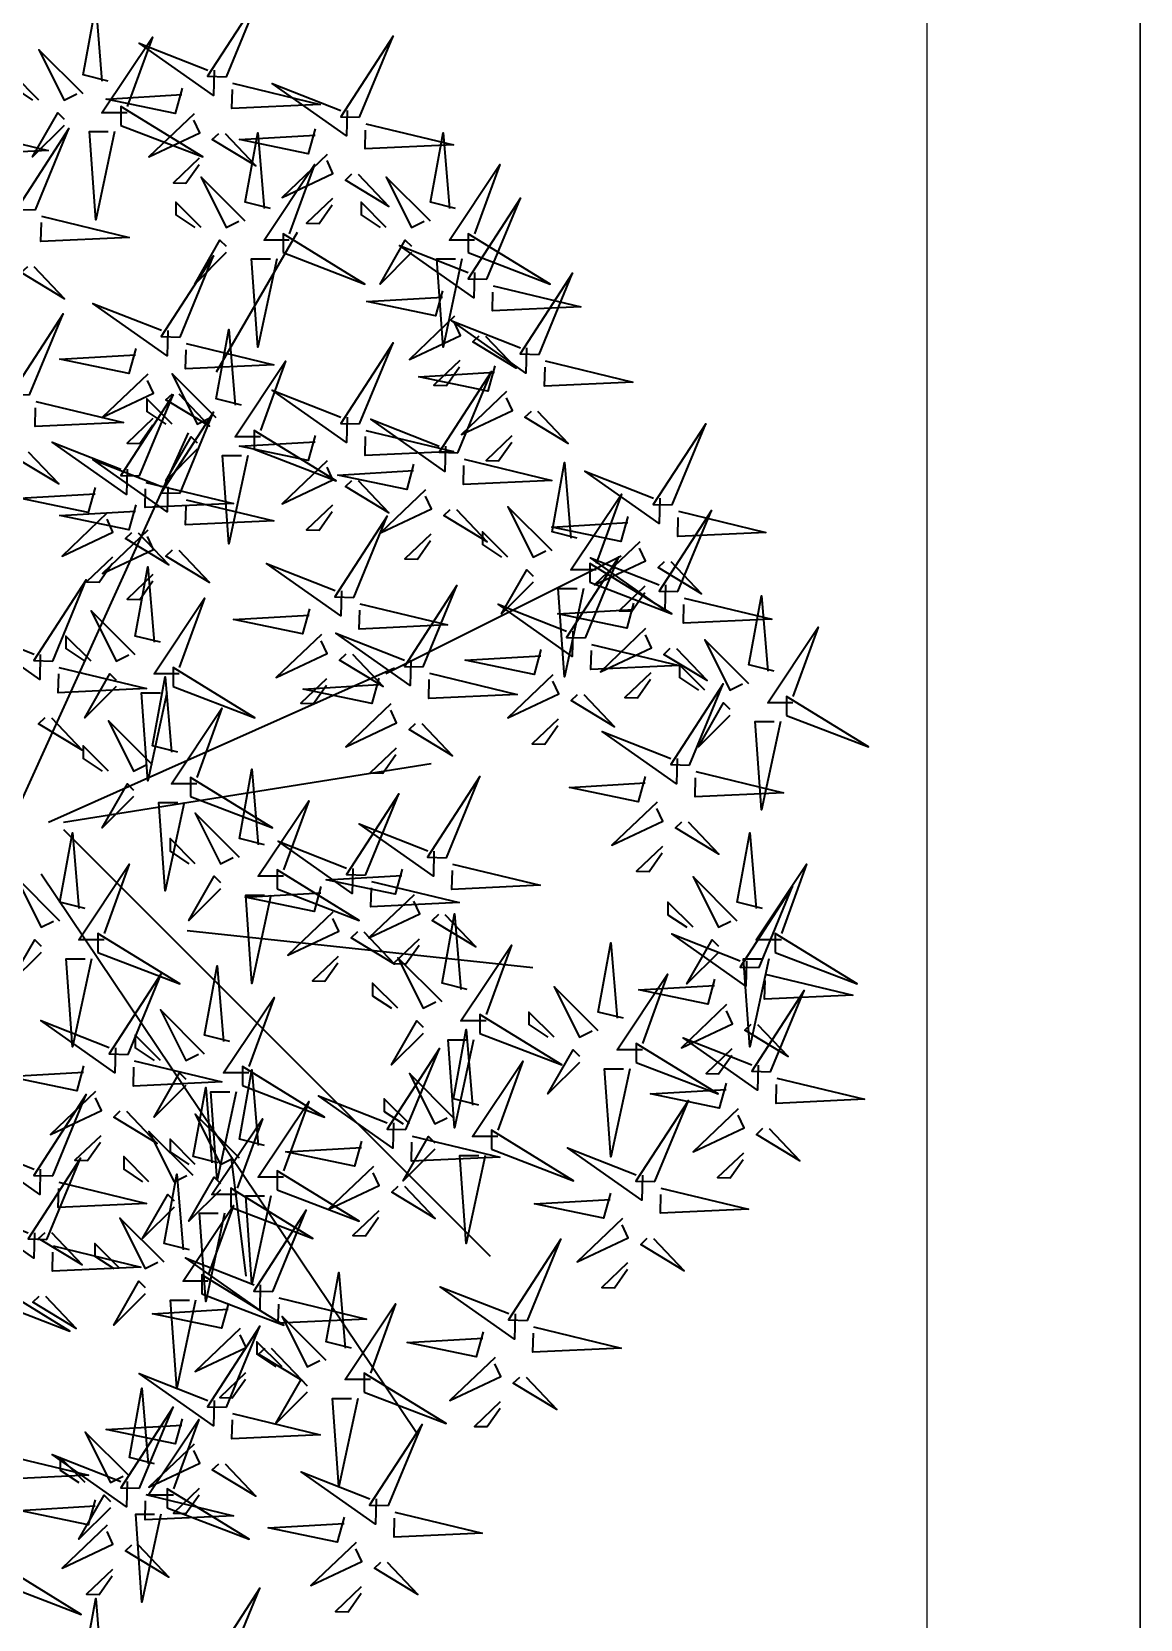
# Model space of a CAD drawing. Header units: inches. Extents: x -98933 to 1585249, y -3352739 to 192771.
# Drawn here: x 20965.49 to 20991.47, y 48649.57 to 48686.76 of the extents above; entities that cross this region are included whole.
import ezdxf

# ---------------------------------------------------------------- set-up
doc = ezdxf.new("R2010")
doc.units = ezdxf.units.IN
doc.header["$MEASUREMENT"] = 0
doc.layers.get('0').update_dxf_attribs({"lineweight": 0})
doc.layers.add('A site line', color=7, linetype='Continuous')
doc.layers.add('L-tree', color=102, linetype='Continuous', lineweight=35)

# ---------------------------------------------------------------- blocks, each defined once
blk = doc.blocks.new('shrub3')
at = {"color": 32}
for p, q in [((68.94, 162.35), (98.58, 213.48)), ((-5.99, -2.5), (58.67, 140.12)), ((130.91, 52.02), (217.13, 95.08)), ((7.48, -2.5), (134.11, 54.01)), ((12.87, -2.5), (147.58, 19.03)), ((12.87, -5.19), (169.14, -161.27)), ((4.78, -21.34), (142.19, -225.85)), ((58.17, -42.16), (184.8, -55.61)), ((74.33, -125.58), (79.72, -168.64))]:
    blk.add_line(p, q, dxfattribs=at)
at = {"color": 94}
for points in [[(29.32, 268.76), (20.08, 271.07), (24.7, 296.43), (27.01, 268.76)], [(36.24, 257.23), (27.01, 257.23), (45.48, 284.9), (36.24, 259.54)], [(68.03, 272.82), (67.8, 263.59), (40.6, 282.74), (65.73, 272.87)], [(74.83, 268.03), (106.93, 260.3), (74.6, 258.8), (74.77, 265.72)], [(116.79, 258), (116.56, 248.76), (89.36, 267.92), (114.49, 258.05)], [(56.33, 266.18), (53.8, 257.01), (28.56, 262.26), (56.27, 263.87)], [(13.16, 252.62), (1.62, 241.09), (10.85, 257.23), (13.16, 254.93)], [(-24.81, 251.09), (7.29, 243.36), (-25.04, 241.86), (-24.87, 248.78)], [(31.63, 250.32), (24.7, 218.04), (22.39, 250.32), (29.32, 250.32)], [(105.09, 251.36), (102.56, 242.19), (77.32, 247.44), (105.04, 249.05)], [(123.59, 253.21), (155.69, 245.48), (123.36, 243.97), (123.53, 250.9)], [(72.06, 249.62), (83.3, 237.79), (67.4, 247.43), (69.76, 249.68)], [(88.68, 222.18), (79.44, 224.49), (84.06, 249.85), (86.37, 222.18)], [(156.52, 222.18), (147.29, 224.49), (151.9, 249.85), (154.21, 222.18)], [(95.61, 210.65), (86.37, 210.65), (104.84, 238.32), (95.61, 212.96)], [(163.45, 210.65), (154.21, 210.65), (172.68, 238.32), (163.45, 212.96)], [(120.82, 234.8), (132.06, 222.97), (116.16, 232.61), (118.52, 234.86)], [(4.87, 219.33), (36.97, 211.6), (4.64, 210.1), (4.81, 217.02)], [(72.52, 206.04), (60.98, 194.51), (70.21, 210.65), (72.52, 208.35)], [(140.36, 206.04), (128.82, 194.51), (138.05, 210.65), (140.36, 208.35)], [(90.99, 203.73), (84.06, 171.45), (81.75, 203.73), (88.68, 203.73)], [(163.43, 198.71), (163.2, 189.48), (136, 208.63), (161.13, 198.77)], [(158.83, 203.73), (151.9, 171.45), (149.59, 203.73), (156.52, 203.73)], [(2.1, 200.92), (13.34, 189.09), (-2.56, 198.73), (-0.2, 200.98)], [(151.73, 192.07), (149.2, 182.9), (123.96, 188.15), (151.68, 189.77)], [(170.23, 193.92), (202.33, 186.19), (170, 184.69), (170.17, 191.61)], [(51.07, 177.53), (50.84, 168.3), (23.64, 187.46), (48.77, 177.59)], [(182.51, 171.18), (182.28, 161.95), (155.08, 181.11), (180.21, 171.24)], [(78.08, 150.19), (68.84, 152.49), (73.46, 177.86), (75.77, 150.19)], [(167.46, 175.51), (178.7, 163.69), (162.8, 173.32), (165.16, 175.57)], [(39.37, 170.9), (36.84, 161.73), (11.6, 166.98), (39.31, 168.59)], [(57.87, 172.75), (89.97, 165.01), (57.64, 163.51), (57.81, 170.44)], [(85.01, 138.66), (75.77, 138.66), (94.24, 166.33), (85.01, 140.97)], [(170.81, 164.55), (168.28, 155.37), (143.04, 160.62), (170.76, 162.24)], [(189.31, 166.39), (221.41, 158.66), (189.08, 157.16), (189.25, 164.09)], [(2.75, 151.57), (34.85, 143.84), (2.52, 142.34), (2.69, 149.26)], [(55.1, 154.34), (66.34, 142.51), (50.44, 152.15), (52.8, 154.4)], [(116.79, 145.77), (116.56, 136.54), (89.36, 155.7), (114.49, 145.83)], [(186.54, 147.99), (197.78, 136.16), (181.88, 145.8), (184.24, 148.05)], [(123.59, 140.98), (155.69, 133.25), (123.36, 131.75), (123.53, 138.68)], [(152.83, 135.19), (152.6, 125.95), (125.4, 145.11), (150.53, 135.24)], [(36.23, 126.72), (36, 117.49), (8.8, 136.64), (33.93, 126.77)], [(61.92, 134.05), (50.38, 122.52), (59.61, 138.66), (61.92, 136.35)], [(105.09, 139.14), (102.56, 129.96), (77.32, 135.21), (105.04, 136.83)], [(-0.02, 133.17), (11.22, 121.34), (-4.68, 130.97), (-2.32, 133.22)], [(51.07, 120.36), (50.84, 111.13), (23.64, 130.29), (48.77, 120.42)], [(80.39, 131.74), (73.46, 99.46), (71.15, 131.74), (78.08, 131.74)], [(141.13, 128.55), (138.6, 119.38), (113.36, 124.63), (141.08, 126.24)], [(159.63, 130.4), (191.73, 122.67), (159.4, 121.17), (159.57, 128.09)], [(201.04, 101.49), (191.81, 103.79), (196.42, 129.16), (198.73, 101.49)], [(120.82, 122.58), (132.06, 110.75), (116.16, 120.39), (118.52, 122.64)], [(231.27, 116.13), (231.04, 106.9), (203.84, 126.05), (228.97, 116.19)], [(24.53, 120.08), (22, 110.91), (-3.24, 116.16), (24.47, 117.77)], [(43.03, 121.93), (75.13, 114.2), (42.8, 112.7), (42.97, 119.62)], [(207.97, 89.96), (198.73, 89.96), (217.2, 117.63), (207.97, 92.27)], [(39.37, 113.73), (36.84, 104.56), (11.6, 109.81), (39.31, 111.42)], [(57.87, 115.58), (89.97, 107.84), (57.64, 106.34), (57.81, 113.27)], [(156.86, 111.99), (168.1, 100.16), (152.2, 109.8), (154.56, 112.05)], [(238.07, 111.34), (270.17, 103.61), (237.84, 102.11), (238.01, 109.03)], [(219.57, 109.49), (217.04, 100.32), (191.8, 105.57), (219.52, 107.19)], [(40.26, 103.52), (51.5, 91.69), (35.6, 101.33), (37.96, 103.58)], [(55.1, 97.17), (66.34, 85.34), (50.44, 94.98), (52.8, 97.23)], [(233.39, 84.37), (233.16, 75.14), (205.96, 94.29), (231.09, 84.43)], [(235.3, 92.94), (246.54, 81.11), (230.64, 90.74), (233, 92.99)], [(48.4, 63.38), (39.16, 65.68), (43.78, 91.04), (46.09, 63.38)], [(114.67, 82.25), (114.44, 73.02), (87.24, 92.18), (112.37, 82.31)], [(184.88, 85.35), (173.34, 73.82), (182.57, 89.96), (184.88, 87.65)], [(203.35, 83.04), (196.42, 50.76), (194.11, 83.04), (201.04, 83.04)], [(55.33, 51.85), (46.09, 51.85), (64.56, 79.52), (55.33, 54.15)], [(102.97, 75.62), (100.44, 66.44), (75.2, 71.69), (102.92, 73.31)], [(121.47, 77.46), (153.57, 69.73), (121.24, 68.23), (121.41, 75.15)], [(199.47, 67.43), (199.24, 58.2), (172.04, 77.35), (197.17, 67.49)], [(221.69, 77.73), (219.16, 68.56), (193.92, 73.81), (221.64, 75.43)], [(240.19, 79.58), (272.29, 71.85), (239.96, 70.35), (240.13, 77.27)], [(273.12, 52.79), (263.89, 55.09), (268.5, 80.46), (270.81, 52.79)], [(4.43, 58.96), (4.2, 49.73), (-23, 68.88), (2.13, 59.02)], [(140.11, 56.84), (139.88, 47.61), (112.68, 66.77), (137.81, 56.9)], [(280.05, 41.26), (270.81, 41.26), (289.28, 68.93), (280.05, 43.57)], [(118.7, 59.06), (129.94, 47.23), (114.04, 56.86), (116.4, 59.12)], [(187.77, 60.79), (185.24, 51.62), (160, 56.87), (187.72, 58.49)], [(206.27, 62.64), (238.37, 54.91), (206.04, 53.41), (206.21, 60.33)], [(237.42, 61.17), (248.66, 49.35), (232.76, 58.98), (235.12, 61.23)], [(11.23, 54.17), (43.33, 46.44), (11, 44.94), (11.17, 51.86)], [(32.24, 47.24), (20.7, 35.71), (29.93, 51.85), (32.24, 49.54)], [(54.76, 23.15), (45.52, 25.45), (50.14, 50.81), (52.45, 23.15)], [(128.41, 50.21), (125.88, 41.03), (100.64, 46.28), (128.36, 47.9)], [(146.91, 52.05), (179.01, 44.32), (146.68, 42.82), (146.85, 49.75)], [(50.71, 44.93), (43.78, 12.65), (41.47, 44.93), (48.4, 44.93)], [(203.5, 44.24), (214.74, 32.41), (198.84, 42.04), (201.2, 44.29)], [(256.96, 36.65), (245.42, 25.12), (254.65, 41.26), (256.96, 38.95)], [(8.46, 35.77), (19.7, 23.94), (3.8, 33.57), (6.16, 35.82)], [(61.69, 11.62), (52.45, 11.62), (70.92, 39.29), (61.69, 13.92)], [(144.14, 33.65), (155.38, 21.82), (139.48, 31.46), (141.84, 33.71)], [(237.63, 20.85), (237.4, 11.62), (210.2, 30.77), (235.33, 20.91)], [(275.43, 34.34), (268.5, 2.06), (266.19, 34.34), (273.12, 34.34)], [(86.56, -10.73), (77.32, -8.43), (81.94, 16.94), (84.25, -10.73)], [(225.93, 14.21), (223.4, 5.04), (198.16, 10.29), (225.88, 11.9)], [(244.43, 16.06), (276.53, 8.33), (244.2, 6.83), (244.37, 13.75)], [(38.6, 7), (27.06, -4.52), (36.29, 11.62), (38.6, 9.31)], [(57.07, 4.7), (50.14, -27.58), (47.83, 4.7), (54.76, 4.7)], [(93.49, -22.26), (84.25, -22.26), (102.72, 5.41), (93.49, -19.96)], [(148.59, -13.03), (148.36, -22.26), (121.16, -3.11), (146.29, -12.97)], [(241.66, -2.35), (252.9, -14.18), (237, -4.54), (239.36, -2.29)], [(20.84, -34.02), (11.6, -31.72), (16.22, -6.36), (18.53, -34.02)], [(118.91, -19.38), (118.68, -28.61), (91.48, -9.46), (116.61, -19.33)], [(268.88, -34.02), (259.65, -31.72), (264.26, -6.36), (266.57, -34.02)], [(27.76, -45.55), (18.53, -45.55), (37, -17.88), (27.76, -43.25)], [(70.4, -26.87), (58.86, -38.4), (68.09, -22.26), (70.4, -24.57)], [(136.89, -19.67), (134.36, -28.84), (109.12, -23.59), (136.84, -21.97)], [(155.39, -17.82), (187.49, -25.55), (155.16, -27.05), (155.33, -20.13)], [(275.81, -45.55), (266.57, -45.55), (285.04, -17.88), (275.81, -43.25)], [(107.21, -26.02), (104.68, -35.19), (79.44, -29.94), (107.16, -28.33)], [(125.71, -24.17), (157.81, -31.9), (125.48, -33.4), (125.65, -26.48)], [(88.87, -29.18), (81.94, -61.46), (79.63, -29.18), (86.56, -29.18)], [(152.62, -36.23), (163.86, -48.05), (147.96, -38.42), (150.32, -36.17)], [(160.76, -63.67), (151.53, -61.36), (156.14, -36), (158.45, -63.67)], [(4.68, -50.16), (-6.86, -61.69), (2.37, -45.55), (4.68, -47.86)], [(122.94, -42.58), (134.18, -54.41), (118.28, -44.77), (120.64, -42.52)], [(263.07, -53.26), (262.84, -62.49), (235.64, -43.34), (260.77, -53.2)], [(252.72, -50.16), (241.18, -61.69), (250.41, -45.55), (252.72, -47.86)], [(167.69, -75.2), (158.45, -75.2), (176.92, -47.53), (167.69, -72.89)], [(218, -74.25), (208.77, -71.95), (213.38, -46.59), (215.69, -74.25)], [(23.15, -52.47), (16.22, -84.75), (13.91, -52.47), (20.84, -52.47)], [(73.84, -82.72), (64.6, -80.42), (69.22, -55.06), (71.53, -82.72)], [(271.19, -52.47), (264.26, -84.75), (261.95, -52.47), (268.88, -52.47)], [(269.87, -58.05), (301.97, -65.78), (269.64, -67.28), (269.81, -60.36)], [(224.93, -85.78), (215.69, -85.78), (234.16, -58.11), (224.93, -83.48)], [(251.37, -59.9), (248.84, -69.07), (223.6, -63.82), (251.32, -62.2)], [(80.77, -94.25), (71.53, -94.25), (90, -66.58), (80.77, -91.95)], [(31.99, -85.02), (31.76, -94.25), (4.56, -75.1), (29.69, -84.96)], [(144.6, -79.81), (133.06, -91.34), (142.29, -75.2), (144.6, -77.5)], [(165, -106.02), (155.77, -103.71), (160.38, -78.35), (162.69, -106.02)], [(267.1, -76.46), (278.34, -88.28), (262.44, -78.65), (264.8, -76.4)], [(163.07, -82.11), (156.14, -114.39), (153.83, -82.11), (160.76, -82.11)], [(201.84, -90.4), (190.3, -101.92), (199.53, -85.78), (201.84, -88.09)], [(267.31, -91.37), (267.08, -100.61), (239.88, -81.45), (265.01, -91.32)], [(20.29, -91.66), (17.76, -100.83), (-7.48, -95.58), (20.23, -93.97)], [(38.79, -89.81), (70.89, -97.54), (38.56, -99.04), (38.73, -92.12)], [(171.93, -117.54), (162.69, -117.54), (181.16, -89.88), (171.93, -115.24)], [(220.31, -92.7), (213.38, -124.98), (211.07, -92.7), (218, -92.7)], [(57.68, -98.86), (46.14, -110.39), (55.37, -94.25), (57.68, -96.56)], [(86.56, -120.84), (77.32, -118.53), (81.94, -93.17), (84.25, -120.84)], [(255.61, -98.01), (253.08, -107.18), (227.84, -101.93), (255.56, -100.32)], [(274.11, -96.16), (306.21, -103.89), (273.88, -105.4), (274.05, -98.47)], [(69.6, -127.19), (60.36, -124.88), (64.98, -99.52), (67.29, -127.19)], [(76.15, -101.17), (69.22, -133.45), (66.91, -101.17), (73.84, -101.17)], [(133.75, -112.55), (133.52, -121.78), (106.32, -102.62), (131.45, -112.49)], [(36.02, -108.22), (47.26, -120.04), (31.36, -110.41), (33.72, -108.16)], [(93.49, -132.37), (84.25, -132.37), (102.72, -104.7), (93.49, -130.06)], [(76.53, -138.72), (67.29, -138.72), (85.76, -111.05), (76.53, -136.41)], [(271.34, -114.57), (282.58, -126.4), (266.68, -116.76), (269.04, -114.51)], [(122.05, -119.18), (119.52, -128.36), (94.28, -123.11), (122, -121.49)], [(148.84, -122.16), (137.3, -133.69), (146.53, -117.54), (148.84, -119.85)], [(140.55, -117.34), (172.65, -125.07), (140.32, -126.57), (140.49, -119.65)], [(224.91, -131.61), (224.68, -140.84), (197.48, -121.68), (222.61, -131.55)], [(167.31, -124.46), (160.38, -156.74), (158.07, -124.46), (165, -124.46)], [(88.87, -139.28), (81.94, -171.56), (79.63, -139.28), (86.56, -139.28)], [(137.78, -135.74), (149.02, -147.57), (133.12, -137.94), (135.48, -135.69)], [(213.21, -138.24), (210.68, -147.41), (185.44, -142.16), (213.16, -140.55)], [(231.71, -136.39), (263.81, -144.13), (231.48, -145.63), (231.65, -138.7)], [(228.94, -154.8), (240.18, -166.63), (224.28, -156.99), (226.64, -154.74)]]:
    blk.add_lwpolyline(points, dxfattribs=at)
at = {"color": 20}
for points in [[(72.58, 270.39), (84.86, 300.11), (65.67, 270.57), (72.58, 270.39)], [(121.34, 255.57), (133.62, 285.29), (114.43, 255.75), (121.34, 255.57)], [(20.08, 264.15), (3.92, 280.29), (13.16, 261.85), (17.78, 264.15)], [(3.92, 261.85), (-5.31, 271.07), (-5.31, 266.46), (1.62, 261.85)], [(33.94, 252.62), (63.95, 241.09), (33.94, 259.54), (33.94, 252.62)], [(60.71, 256.84), (44.17, 241.08), (62.84, 249.85), (60.65, 254.53)], [(2.62, 221.69), (14.9, 251.41), (-4.29, 221.87), (2.62, 221.69)], [(62.61, 240.62), (53.16, 231.62), (57.77, 231.51), (62.55, 238.31)], [(109.47, 242.01), (92.93, 226.26), (111.6, 235.03), (109.41, 239.71)], [(79.44, 217.57), (63.28, 233.71), (72.52, 215.26), (77.14, 217.57)], [(147.29, 217.57), (131.13, 233.71), (140.36, 215.26), (144.98, 217.57)], [(63.28, 215.26), (54.05, 224.49), (54.05, 219.87), (60.98, 215.26)], [(111.37, 225.8), (101.92, 216.8), (106.53, 216.68), (111.31, 223.49)], [(131.13, 215.26), (121.89, 224.49), (121.89, 219.87), (128.82, 215.26)], [(167.98, 196.29), (180.26, 226), (161.07, 196.46), (167.98, 196.29)], [(93.3, 206.04), (123.31, 194.51), (93.3, 212.96), (93.3, 206.04)], [(161.14, 206.04), (191.15, 194.51), (161.14, 212.96), (161.14, 206.04)], [(55.62, 175.11), (67.9, 204.83), (48.71, 175.28), (55.62, 175.11)], [(187.06, 168.76), (199.34, 198.47), (180.15, 168.93), (187.06, 168.76)], [(0.5, 153.94), (12.78, 183.65), (-6.41, 154.11), (0.5, 153.94)], [(156.11, 182.73), (139.57, 166.97), (158.24, 175.74), (156.05, 180.42)], [(121.34, 143.35), (133.62, 173.06), (114.43, 143.52), (121.34, 143.35)], [(158.01, 166.51), (148.56, 157.51), (153.17, 157.4), (157.96, 164.21)], [(43.75, 161.55), (27.21, 145.8), (45.88, 154.57), (43.69, 159.24)], [(68.84, 145.58), (52.68, 161.72), (61.92, 143.27), (66.54, 145.58)], [(157.38, 132.76), (169.66, 162.48), (150.47, 132.94), (157.38, 132.76)], [(40.78, 124.29), (53.06, 154.01), (33.87, 124.47), (40.78, 124.29)], [(52.68, 143.27), (43.45, 152.49), (43.45, 147.88), (50.38, 143.27)], [(175.19, 155.2), (158.65, 139.45), (177.32, 148.22), (175.13, 152.89)], [(45.65, 145.34), (36.2, 136.34), (40.81, 136.22), (45.59, 143.03)], [(55.62, 117.94), (67.9, 147.66), (48.71, 118.11), (55.62, 117.94)], [(82.7, 134.05), (112.71, 122.52), (82.7, 140.97), (82.7, 134.05)], [(235.82, 113.71), (248.1, 143.42), (228.91, 113.88), (235.82, 113.71)], [(177.09, 138.99), (167.64, 129.99), (172.25, 129.87), (177.04, 136.68)], [(109.47, 129.79), (92.93, 114.04), (111.6, 122.81), (109.41, 127.48)], [(145.51, 119.2), (128.97, 103.45), (147.64, 112.22), (145.45, 116.9)], [(28.91, 110.73), (12.37, 94.98), (31.04, 103.75), (28.85, 108.43)], [(111.37, 113.58), (101.92, 104.58), (106.53, 104.46), (111.31, 111.27)], [(191.81, 96.88), (175.65, 113.02), (184.88, 94.57), (189.5, 96.88)], [(237.94, 81.95), (250.22, 111.66), (231.03, 82.12), (237.94, 81.95)], [(119.22, 79.83), (131.5, 109.54), (112.31, 80), (119.22, 79.83)], [(43.75, 104.38), (27.21, 88.63), (45.88, 97.4), (43.69, 102.07)], [(147.41, 102.99), (137.96, 93.99), (142.57, 93.88), (147.36, 100.68)], [(175.65, 94.57), (166.41, 103.79), (166.41, 99.18), (173.34, 94.57)], [(223.95, 100.15), (207.41, 84.4), (226.08, 93.17), (223.89, 97.84)], [(30.81, 94.52), (21.36, 85.52), (25.97, 85.41), (30.75, 92.21)], [(204.02, 65.01), (216.3, 94.72), (197.11, 65.18), (204.02, 65.01)], [(45.65, 88.17), (36.2, 79.17), (40.81, 79.05), (45.59, 85.86)], [(205.66, 85.35), (235.67, 73.82), (205.66, 92.27), (205.66, 85.35)], [(8.98, 56.54), (21.26, 86.25), (2.07, 56.71), (8.98, 56.54)], [(144.66, 54.42), (156.94, 84.13), (137.75, 54.59), (144.66, 54.42)], [(225.85, 83.93), (216.4, 74.93), (221.01, 74.82), (225.8, 81.63)], [(39.16, 58.76), (23, 74.9), (32.24, 56.46), (36.86, 58.76)], [(23, 56.46), (13.77, 65.68), (13.77, 61.07), (20.7, 56.46)], [(107.35, 66.27), (90.81, 50.52), (109.48, 59.29), (107.29, 63.96)], [(226.07, 68.39), (209.53, 52.64), (228.2, 61.41), (226.01, 66.08)], [(263.89, 48.18), (247.73, 64.32), (256.96, 45.87), (261.58, 48.18)], [(53.02, 47.24), (83.03, 35.71), (53.02, 54.15), (53.02, 47.24)], [(247.73, 45.87), (238.49, 55.09), (238.49, 50.48), (245.42, 45.87)], [(109.25, 50.06), (99.8, 41.06), (104.41, 40.94), (109.19, 47.75)], [(192.15, 51.45), (175.61, 35.7), (194.28, 44.47), (192.09, 49.14)], [(227.97, 52.17), (218.52, 43.17), (223.13, 43.06), (227.92, 49.87)], [(242.18, 18.42), (254.46, 48.14), (235.27, 18.6), (242.18, 18.42)], [(132.79, 40.86), (116.25, 25.11), (134.92, 33.88), (132.73, 38.55)], [(277.74, 36.65), (307.75, 25.12), (277.74, 43.57), (277.74, 36.65)], [(194.05, 35.23), (184.6, 26.23), (189.21, 26.12), (194, 32.93)], [(45.52, 18.53), (29.36, 34.67), (38.6, 16.23), (43.22, 18.53)], [(29.36, 16.23), (20.13, 25.45), (20.13, 20.84), (27.06, 16.23)], [(134.69, 24.65), (125.24, 15.65), (129.85, 15.53), (134.63, 22.34)], [(59.38, 7), (89.39, -4.52), (59.38, 13.92), (59.38, 7)], [(153.14, -15.45), (165.42, 14.26), (146.23, -15.28), (153.14, -15.45)], [(123.46, -21.81), (135.74, 7.91), (116.55, -21.63), (123.46, -21.81)], [(77.32, -15.34), (61.16, 0.8), (70.4, -17.65), (75.02, -15.34)], [(230.31, 4.87), (213.77, -10.89), (232.44, -2.12), (230.25, 2.56)], [(61.16, -17.65), (51.93, -8.43), (51.93, -13.04), (58.86, -17.65)], [(232.21, -11.35), (222.76, -20.35), (227.37, -20.46), (232.16, -13.66)], [(11.6, -38.64), (-4.56, -22.5), (4.68, -40.94), (9.3, -38.64)], [(91.18, -26.87), (121.19, -38.4), (91.18, -19.96), (91.18, -26.87)], [(259.65, -38.64), (243.49, -22.5), (252.72, -40.94), (257.34, -38.64)], [(141.27, -29.01), (124.73, -44.76), (143.4, -35.99), (141.21, -31.32)], [(267.62, -55.68), (279.9, -25.97), (260.71, -55.51), (267.62, -55.68)], [(243.49, -40.94), (234.25, -31.72), (234.25, -36.33), (241.18, -40.94)], [(111.59, -35.37), (95.05, -51.12), (113.72, -42.35), (111.53, -37.67)], [(25.46, -50.16), (55.47, -61.69), (25.46, -43.25), (25.46, -50.16)], [(143.17, -45.23), (133.72, -54.23), (138.33, -54.34), (143.12, -47.53)], [(273.5, -50.16), (303.51, -61.69), (273.5, -43.25), (273.5, -50.16)], [(113.49, -51.58), (104.04, -60.58), (108.65, -60.69), (113.43, -53.89)], [(151.53, -68.28), (135.37, -52.14), (144.6, -70.59), (149.22, -68.28)], [(36.54, -87.45), (48.82, -57.73), (29.63, -87.27), (36.54, -87.45)], [(135.37, -70.59), (126.13, -61.36), (126.13, -65.97), (133.06, -70.59)], [(208.77, -78.87), (192.61, -62.73), (201.84, -81.17), (206.46, -78.87)], [(255.75, -69.24), (239.21, -85), (257.88, -76.23), (255.7, -71.55)], [(271.86, -93.8), (284.14, -64.08), (264.95, -93.62), (271.86, -93.8)], [(64.6, -87.34), (48.44, -71.2), (57.68, -89.64), (62.3, -87.34)], [(165.38, -79.81), (195.39, -91.34), (165.38, -72.89), (165.38, -79.81)], [(192.61, -81.17), (183.37, -71.95), (183.37, -76.56), (190.3, -81.17)], [(48.44, -89.64), (39.21, -80.42), (39.21, -85.03), (46.14, -89.64)], [(138.3, -114.97), (150.58, -85.26), (131.39, -114.8), (138.3, -114.97)], [(222.62, -90.4), (252.63, -101.92), (222.62, -83.48), (222.62, -90.4)], [(257.65, -85.46), (248.2, -94.46), (252.81, -94.57), (257.6, -87.76)], [(78.46, -98.86), (108.47, -110.39), (78.46, -91.95), (78.46, -98.86)], [(155.77, -110.63), (139.61, -94.49), (148.84, -112.93), (153.46, -110.63)], [(8.98, -131.91), (21.26, -102.2), (2.07, -131.74), (8.98, -131.91)], [(24.67, -101), (8.13, -116.76), (26.8, -107.99), (24.61, -103.31)], [(139.61, -112.93), (130.37, -103.71), (130.37, -108.32), (137.3, -112.93)], [(229.46, -134.03), (241.74, -104.31), (222.55, -133.86), (229.46, -134.03)], [(77.32, -125.45), (61.16, -109.31), (70.4, -127.75), (75.02, -125.45)], [(259.99, -107.36), (243.45, -123.11), (262.12, -114.34), (259.94, -109.66)], [(60.36, -131.8), (44.2, -115.66), (53.44, -134.11), (58.06, -131.8)], [(169.62, -122.16), (199.63, -133.69), (169.62, -115.24), (169.62, -122.16)], [(261.89, -123.57), (252.44, -132.57), (257.05, -132.69), (261.84, -125.88)], [(91.18, -136.98), (121.19, -148.51), (91.18, -130.06), (91.18, -136.98)], [(126.43, -128.53), (109.89, -144.28), (128.56, -135.51), (126.37, -130.84)], [(74.22, -143.33), (104.23, -154.86), (74.22, -136.41), (74.22, -143.33)], [(89.54, -174.26), (101.82, -144.54), (82.63, -174.09), (89.54, -174.26)], [(128.33, -144.74), (118.88, -153.74), (123.49, -153.86), (128.27, -147.05)], [(217.59, -147.59), (201.05, -163.34), (219.72, -154.57), (217.53, -149.9)], [(182.82, -184.85), (195.1, -155.13), (175.91, -184.67), (182.82, -184.85)], [(72.58, -216.61), (84.86, -186.89), (65.67, -216.43), (72.58, -216.61)], [(115.69, -256.81), (113.16, -265.99), (87.92, -260.74), (115.64, -259.12)]]:
    blk.add_lwpolyline(points, dxfattribs=at)
at = {"color": 98}
for points in [[(4.43, -129.49), (4.2, -138.72), (-23, -119.56), (2.13, -129.43)], [(26.57, -117.22), (17.12, -126.22), (21.73, -126.33), (26.51, -119.53)], [(61.16, -127.75), (51.93, -118.53), (51.93, -123.14), (58.86, -127.75)], [(6.86, -155.2), (19.14, -125.49), (-0.05, -155.03), (6.86, -155.2)], [(44.2, -134.11), (34.97, -124.88), (34.97, -129.5), (41.9, -134.11)], [(59, -158.95), (49.76, -156.64), (54.38, -131.28), (56.69, -158.95)], [(70.4, -136.98), (58.86, -148.51), (68.09, -132.37), (70.4, -134.67)], [(11.23, -134.28), (43.33, -142.01), (11, -143.51), (11.17, -136.58)], [(53.44, -143.33), (41.9, -154.86), (51.13, -138.72), (53.44, -141.02)], [(2.31, -152.78), (2.08, -162.01), (-25.12, -142.86), (0.01, -152.72)], [(65.93, -170.48), (56.69, -170.48), (75.16, -142.81), (65.93, -168.17)], [(49.76, -163.56), (33.6, -147.42), (42.84, -165.87), (47.46, -163.56)], [(71.91, -145.64), (64.98, -177.92), (62.67, -145.64), (69.6, -145.64)], [(8.46, -152.68), (19.7, -164.51), (3.8, -154.87), (6.16, -152.62)], [(33.6, -165.87), (24.37, -156.64), (24.37, -161.26), (31.3, -165.87)], [(9.11, -157.57), (41.21, -165.3), (8.88, -166.8), (9.05, -159.88)], [(84.99, -171.84), (84.76, -181.07), (57.56, -161.91), (82.69, -171.78)], [(63.62, -175.09), (93.63, -186.62), (63.62, -168.17), (63.62, -175.09)], [(118.36, -194.95), (109.13, -192.64), (113.74, -167.28), (116.05, -194.95)], [(219.49, -163.8), (210.04, -172.8), (214.65, -172.92), (219.44, -166.11)], [(-14.82, -177.21), (15.19, -188.74), (-14.82, -170.29), (-14.82, -177.21)], [(42.84, -175.09), (31.3, -186.62), (40.53, -170.48), (42.84, -172.79)], [(178.27, -182.42), (178.04, -191.65), (150.84, -172.5), (175.97, -182.36)], [(6.34, -175.97), (17.58, -187.8), (1.68, -178.17), (4.04, -175.92)], [(73.29, -178.47), (70.76, -187.64), (45.52, -182.39), (73.23, -180.78)], [(61.31, -177.4), (54.38, -209.68), (52.07, -177.4), (59, -177.4)], [(91.79, -176.62), (123.89, -184.36), (91.56, -185.86), (91.73, -178.93)], [(125.29, -206.48), (116.05, -206.48), (134.52, -178.81), (125.29, -204.17)], [(109.13, -199.56), (92.96, -183.42), (102.2, -201.86), (106.82, -199.56)], [(77.67, -187.82), (61.13, -203.57), (79.8, -194.8), (77.61, -190.13)], [(166.57, -189.06), (164.04, -198.23), (138.8, -192.98), (166.52, -191.37)], [(185.07, -187.21), (217.17, -194.94), (184.84, -196.44), (185.01, -189.52)], [(92.96, -201.86), (83.73, -192.64), (83.73, -197.25), (90.66, -201.86)], [(89.02, -195.03), (100.26, -206.86), (84.36, -197.22), (86.72, -194.97)], [(170.95, -198.4), (154.41, -214.16), (173.08, -205.39), (170.89, -200.71)], [(68.03, -214.18), (67.8, -223.42), (40.6, -204.26), (65.73, -214.13)], [(79.57, -204.03), (70.12, -213.03), (74.73, -213.15), (79.51, -206.34)], [(102.2, -211.09), (90.66, -222.62), (99.89, -206.48), (102.2, -208.78)], [(122.98, -211.09), (152.99, -222.62), (122.98, -204.17), (122.98, -211.09)], [(182.3, -205.62), (193.54, -217.44), (177.64, -207.81), (180, -205.56)], [(46.28, -237.29), (37.04, -234.99), (41.66, -209.63), (43.97, -237.29)], [(120.67, -213.39), (113.74, -245.67), (111.43, -213.39), (118.36, -213.39)], [(172.85, -214.62), (163.4, -223.62), (168.01, -223.73), (172.8, -216.93)], [(56.33, -220.82), (53.8, -229.99), (28.56, -224.74), (56.27, -223.13)], [(40.78, -246.25), (53.06, -216.54), (33.87, -246.08), (40.78, -246.25)], [(74.83, -218.97), (106.93, -226.7), (74.6, -228.2), (74.77, -221.28)], [(37.04, -241.91), (20.88, -225.77), (30.12, -244.21), (34.74, -241.91)], [(53.21, -248.82), (43.97, -248.82), (62.44, -221.15), (53.21, -246.52)], [(131.94, -252.6), (144.22, -222.89), (125.03, -252.43), (131.94, -252.6)], [(60.71, -230.17), (44.17, -245.92), (62.84, -237.15), (60.65, -232.47)], [(-9.97, -233.79), (22.13, -241.53), (-10.2, -243.03), (-10.03, -236.1)], [(36.23, -243.83), (36, -253.06), (8.8, -233.9), (33.93, -243.77)], [(20.88, -244.21), (11.65, -234.99), (11.65, -239.6), (18.58, -244.21)], [(72.06, -237.38), (83.3, -249.21), (67.4, -239.57), (69.76, -237.32)], [(127.39, -250.18), (127.16, -259.41), (99.96, -240.26), (125.09, -250.12)], [(30.12, -253.43), (18.58, -264.96), (27.81, -248.82), (30.12, -251.13)], [(43.03, -248.62), (75.13, -256.35), (42.8, -257.85), (42.97, -250.92)], [(50.9, -253.43), (80.91, -264.96), (50.9, -246.52), (50.9, -253.43)], [(62.61, -246.38), (53.16, -255.38), (57.77, -255.49), (62.55, -248.69)], [(24.53, -250.46), (22, -259.64), (-3.24, -254.39), (24.47, -252.77)], [(134.19, -254.97), (166.29, -262.7), (133.96, -264.2), (134.13, -257.28)], [(28.91, -259.81), (12.37, -275.56), (31.04, -266.79), (28.85, -262.12)], [(48.59, -255.74), (41.66, -288.02), (39.35, -255.74), (46.28, -255.74)], [(40.26, -267.02), (51.5, -278.85), (35.6, -269.21), (37.96, -266.96)], [(120.07, -266.16), (103.53, -281.91), (122.2, -273.14), (120.01, -268.47)], [(-10.58, -280.96), (19.43, -292.49), (-10.58, -274.04), (-10.58, -280.96)], [(30.81, -276.02), (21.36, -285.02), (25.97, -285.14), (30.75, -278.33)], [(131.42, -273.37), (142.66, -285.2), (126.76, -275.57), (129.12, -273.32)], [(121.97, -282.37), (112.52, -291.38), (117.13, -291.49), (121.91, -284.68)]]:
    blk.add_lwpolyline(points, dxfattribs=at)

msp = doc.modelspace()

# ---------------------------------------------------------------- linework, layer by layer
at = {"layer": 'A site line', "color": 7, "lineweight": -3, "ltscale": 30, "elevation": -9.702}
for points in [[(20991.47, 48584.673), (20991.47, 48972.111), (20991.47, 48982.111), (20942.984, 48982.111), (20942.984, 48977.111), (20986.47, 48977.111), (20986.47, 48411.361), (20942.984, 48411.361), (20942.984, 48406.361)], [(20986.47, 48972.111), (20986.47, 48454.673)], [(20991.47, 48972.111), (20991.47, 48584.673)]]:
    msp.add_lwpolyline(points, dxfattribs=at)

# ---------------------------------------------------------------- block references
at = {"layer": 'L-tree', "color": 7, "linetype": 'Continuous', "lineweight": -3, "xscale": 0.0639999999984866, "yscale": 0.0639999999984866, "zscale": 0.0639999999984866}
for p in [(20965.407, 48668.397, -11.595), (20965.407, 48631.084, -11.595)]:
    msp.add_blockref('shrub3', p, dxfattribs=at)

doc.saveas('drawing.dxf')
